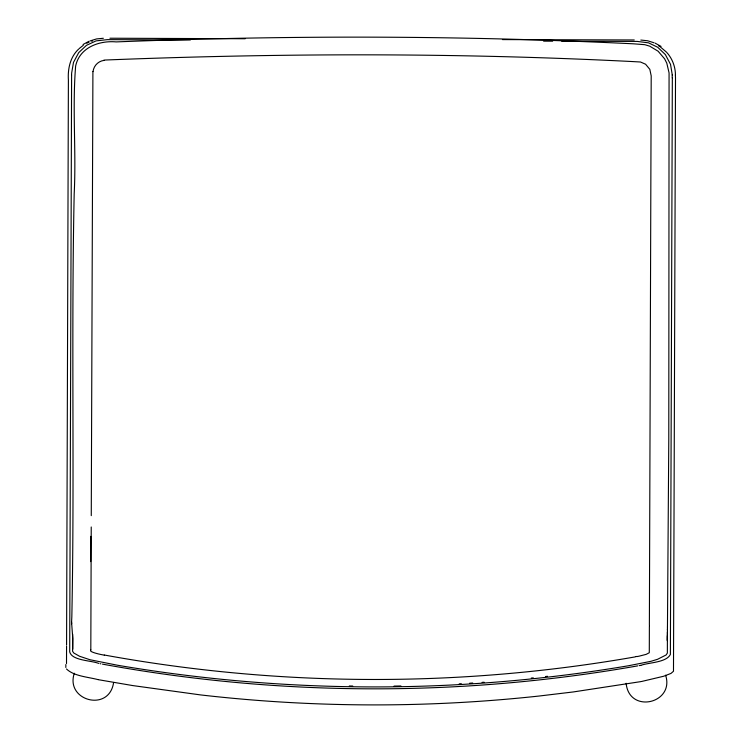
<?xml version="1.0" encoding="UTF-8"?>
<svg xmlns="http://www.w3.org/2000/svg" width="742" height="742" viewBox="0 0 742 742"><rect width="100%" height="100%" fill="white"/><g stroke="black" fill="none" stroke-linecap="round" stroke-linejoin="round"><path stroke-width="1.11" d="M649.38 625.645L651.198 75.879L649.825 69.331L645.586 64.229L640.494 62.003L631.201 61.493C456.914 52.719 282.294 53.053 107.952 59.916L105.188 60.028A18.958 18.689 89.7 0 0 103.926 60.158M667.457 627.194L668.783 439.078L669.071 72.911L666.789 63.144L664.591 58.803L658.117 51.226L649.742 46.18L644.779 44.687L633.492 43.815C461.181 35.412 288.564 35.124 116.188 41.904C99.178 40.356 79.561 47.497 75.638 66.038C72.206 108.406 76.324 151.34 74.191 193.801C71.176 334.753 74.636 475.854 71.835 616.75L71.575 622.213L72.79 638.639L72.577 651.263L73.792 653.006L79.515 656.243L89.875 659.712L117.199 665.184C286.013 693.928 459.576 694.206 628.446 665.76L650.919 661.317L657.551 659.304L666.14 654.945L667.355 653.081L667.429 629.188M72.762 649.167L72.66 634.113M649.38 626.285L649.287 652.737L646.161 654.361L639.075 656.169A13.903 1.966 -9.9 0 1 637.063 656.568M65.843 664.535L65.834 667.475M66.511 663.561L66.567 646.236M66.576 645.076L68.394 80.006C67.652 68.82 70.221 56.772 78.838 48.926M91.229 526.987L90.812 649.732M91.266 515.644L92.908 71.594M667.373 635.708L667.346 640.606L667.41 632.045M90.802 649.816L90.802 650.372M667.42 629.587L667.466 626.795M71.603 75.035L69.702 651.893C71.946 660.714 91.034 660.343 98.844 663.441M66.492 668.969C73.94 676.24 87.881 676.927 98.232 679.663M113.582 682.631C109.148 712.626 65.064 700.745 74.302 673.244M79.431 48.369L83.289 45.318M83.076 44.483L88.994 41.283M86.814 43.24L87.547 42.878M88.289 42.535L89.04 42.22M91.72 41.227L92.5 40.986M90.097 40.912L96.59 38.927L103.351 38.269M641.069 665.268C649.092 662.43 666.27 662.606 670.388 654.444L672.335 77.864M640.773 665.324L639.177 665.62M641.552 681.49L663.645 676.25L670.991 673.411L673.486 671.26L675.508 77.882A101.914 99.335 87.1 0 0 675.35 74.979M637.666 665.88C461.023 697.063 278.881 696.469 102.452 664.127M635.31 656.865C460.031 687.63 279.354 686.99 104.288 655.01M641.051 681.583L573.241 691.952L539.341 696.005A1525.246 1525.246 0 0 1 200.461 694.902L132.725 685.571L98.621 679.737M545.509 676.519L547.54 676.296M531.272 678.077L533.303 677.863M482.04 682.39L484.118 682.241M469.593 683.224L472.7 683.02M459.205 683.846L461.283 683.725M394.03 686.09L400.921 685.979M634.243 39.966L502.408 39.595M245.194 38.742L109.927 38.222M190.369 39.975L107.377 39.641L96.07 40.884L86.471 45.327L78.726 52.617L73.486 62.393L71.668 72.966A94.299 92.101 -86.7 0 0 71.566 75.035M543.608 41.144L552.66 41.181M561.713 41.218L637.192 41.413L648.48 42.832L657.662 47.228L665.351 54.565L670.527 64.378L672.28 74.961M349.315 685.988L352.747 686.044M640.819 40.059L647.571 40.754L654.054 42.786M100.893 663.84L100.244 663.71M655.167 43.166L661.057 46.403M658.757 45.93L659.462 46.347M660.157 46.783L666.409 52.061M666.965 52.663C672.382 58.757 675.396 66.836 675.452 74.97M665.62 675.211C674.793 703.518 629.114 714.175 626.137 683.28M71.557 621.824L71.659 623.762M636.998 656.429A28.382 4.155 -9.9 0 1 635.866 656.633M104.27 655.14A30.134 4.73 10.3 0 1 102.962 654.908A13.365 1.911 10.3 0 1 90.589 650.836M90.654 561.62A243.589 0.825 -89.8 0 1 90.728 536.364M93.028 71.603A12.818 12.605 -86.4 0 1 103.954 60.399M672.178 74.961A101.691 99.122 87.2 0 1 672.233 77.864"/></g></svg>
